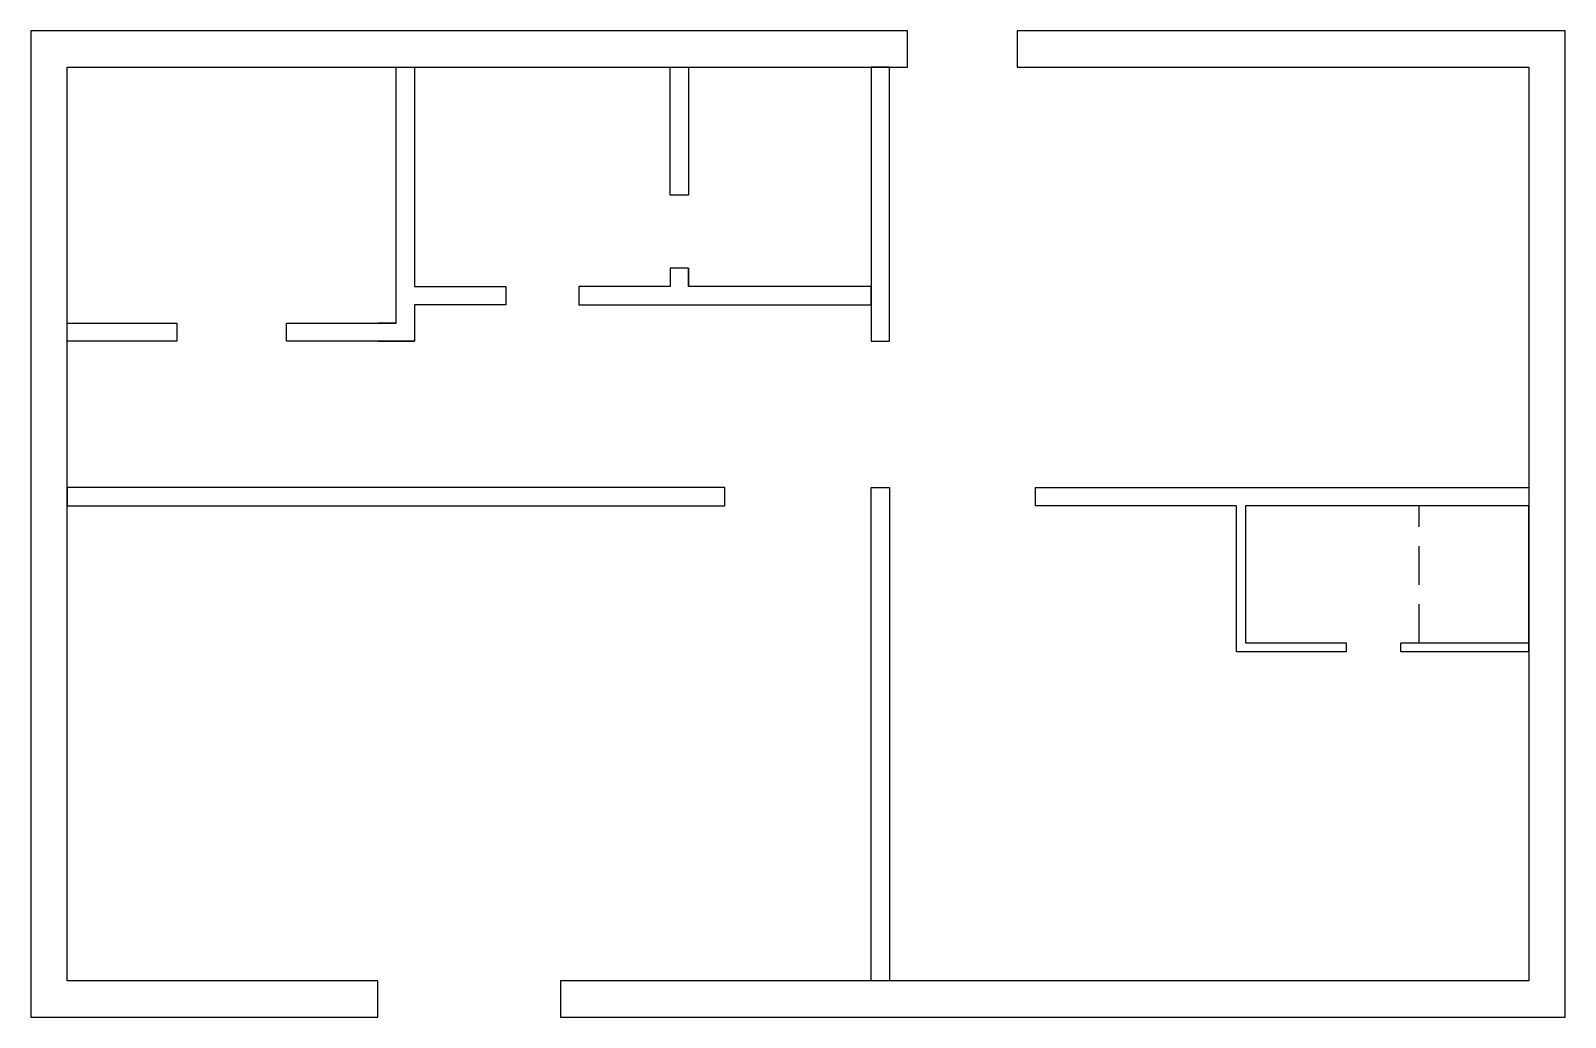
# Model space of a CAD drawing. Header units: inches. Extents: x 1389 to 1893, y 1885 to 2209.
import ezdxf

# ---------------------------------------------------------------- set-up
doc = ezdxf.new("R2010")
doc.units = ezdxf.units.IN
doc.linetypes.add('DASHED', pattern=[19.05, 12.7, -6.35])
doc.layers.add('Ext.Wall', color=131, linetype='Continuous')
doc.layers.add('Int.Wall', color=120, linetype='Continuous')
doc.layers.get('0').off()

# ---------------------------------------------------------------- blocks, each defined once
blk = doc.blocks.new('C12')
for p, q in [((-0.7013, -0.8734), (-0.7013, -0.0048)), ((0.5813, -0.0048), (-0.7013, -0.0048)), ((0.5813, -0.8734), (0.5813, -0.0048)), ((-0.7013, -0.7942), (0.5813, -0.7942)), ((-0.7013, -0.8208), (0.5813, -0.8208)), ((-0.2794, -0.8734), (-0.2794, -0.8208)), ((-0.2549, -0.8734), (-0.2549, -0.8208)), ((-0.7013, -0.8734), (0.5813, -0.8734)), ((-0.4266, -0.9363), (-0.4266, -0.8713)), ((-0.3802, -0.8713), (-0.3802, -0.9363)), ((-0.1512, -0.8713), (-0.1512, -0.9363)), ((-0.1048, -0.9363), (-0.1048, -0.8713)), ((-0.3802, -0.9363), (-0.4266, -0.9363)), ((-0.1512, -0.9363), (-0.1048, -0.9363))]:
    blk.add_line(p, q)
blk = doc.blocks.new('62438789')
at = {"xscale": 10, "zscale": 10}
blk.add_blockref('C12', (0.933, -0.007), dxfattribs=at)
blk = doc.blocks.new('REFRIG4')
at = {"xscale": 0.1, "zscale": 0.1}
blk.add_blockref('62438789', (-0.033, 0.012), dxfattribs=at)

msp = doc.modelspace()

# ---------------------------------------------------------------- linework, layer by layer
at = {"layer": 'Ext.Wall'}
msp.add_line((1563.06, 1897.38, 96), (1563.06, 1885.38, 96), dxfattribs=at)
for points in [[(1677.06, 2197.38), (1677.06, 2209.38), (1389.06, 2209.38), (1389.06, 1885.38), (1503.06, 1885.38), (1503.06, 1897.38), (1401.06, 1897.38), (1401.06, 2059.38), (1401.06, 2113.38), (1401.06, 2197.38), (1605.06, 2197.38), (1671.06, 2197.38)], [(1563.06, 1885.38), (1893.06, 1885.38), (1893.06, 2209.38), (1713.06, 2209.38), (1713.06, 2197.38), (1881.06, 2197.38), (1881.06, 2053.38), (1881.06, 1897.38), (1665.06, 1897.38), (1563.06, 1897.38)]]:
    msp.add_lwpolyline(points, close=True, dxfattribs=at)
for points in [[(1515.06, 2197.38), (1599.06, 2197.38)], [(1671.06, 2197.38), (1677.06, 2197.38)]]:
    msp.add_lwpolyline(points, dxfattribs=at)
at = {"layer": 'Int.Wall'}
for p, q in [((1605.06, 2131.38), (1605.06, 2125.38)), ((1509.06, 2113.38), (1503.06, 2113.38)), ((1503.14, 2107.38), (1515.06, 2107.38)), ((1881.06, 2053.38), (1788.06, 2053.38)), ((1881.06, 2005.38), (1881.06, 2053.38))]:
    msp.add_line(p, q, dxfattribs=at)
at = {"layer": 'Int.Wall', "linetype": 'DASHED'}
msp.add_line((1845.06, 2008.38), (1845.06, 2053.38), dxfattribs=at)
at = {"layer": 'Int.Wall'}
msp.add_lwpolyline([(1515.06, 2125.38), (1545.06, 2125.38), (1545.06, 2119.38), (1515.06, 2119.38), (1515.06, 2107.38), (1473.06, 2107.38), (1473.06, 2113.38), (1509.06, 2113.38), (1509.06, 2197.38), (1515.06, 2197.38)], close=True, dxfattribs=at)
msp.add_lwpolyline([(1821.06, 2008.38), (1821.06, 2005.38), (1785.06, 2005.38), (1785.06, 2053.38), (1719.06, 2053.38), (1719.06, 2059.38), (1881.06, 2059.38), (1881.06, 2053.38), (1788.06, 2053.38), (1788.06, 2008.38), (1821.12, 2008.38)], dxfattribs=at)
for points in [[(1599.06, 2155.38, 0), (1599.06, 2197.38, 0), (1605.06, 2197.38, 0), (1605.06, 2155.38, 0)], [(1671.06, 2197.38, 0), (1665.06, 2197.38, 0), (1665.06, 2119.38, 0), (1665.06, 2107.38, 0), (1671.06, 2107.38, 0)], [(1599.06, 2125.38, 0), (1569.06, 2125.38, 0), (1569.06, 2119.38, 0), (1665.06, 2119.38, 0), (1665.06, 2125.38, 0), (1605.06, 2125.38, 0), (1605.06, 2131.38, 0), (1599.06, 2131.38, 0)], [(1401.06, 2113.38, 0), (1437.06, 2113.38, 0), (1437.06, 2107.38, 0), (1401.06, 2107.38, 0)], [(1401.06, 2053.38, 0), (1617.06, 2053.38, 0), (1617.06, 2059.38, 0), (1401.06, 2059.38, 0)], [(1665.06, 1897.38, 0), (1665.06, 2059.38, 0), (1671.06, 2059.38, 0), (1671.06, 1897.38, 0)], [(1881.06, 2008.38, 0), (1881.06, 2005.38, 0), (1839.06, 2005.38, 0), (1839.06, 2008.38, 0)]]:
    msp.add_polyline3d(points, close=True, dxfattribs=at)

# ---------------------------------------------------------------- block references
at = {"xscale": 30.31928065467367, "yscale": 30.31928065467367, "zscale": 30.31928065467367, "rotation": 270}
msp.add_blockref('REFRIG4', (1878.06, 2081.82), dxfattribs=at)

doc.saveas('drawing.dxf')
